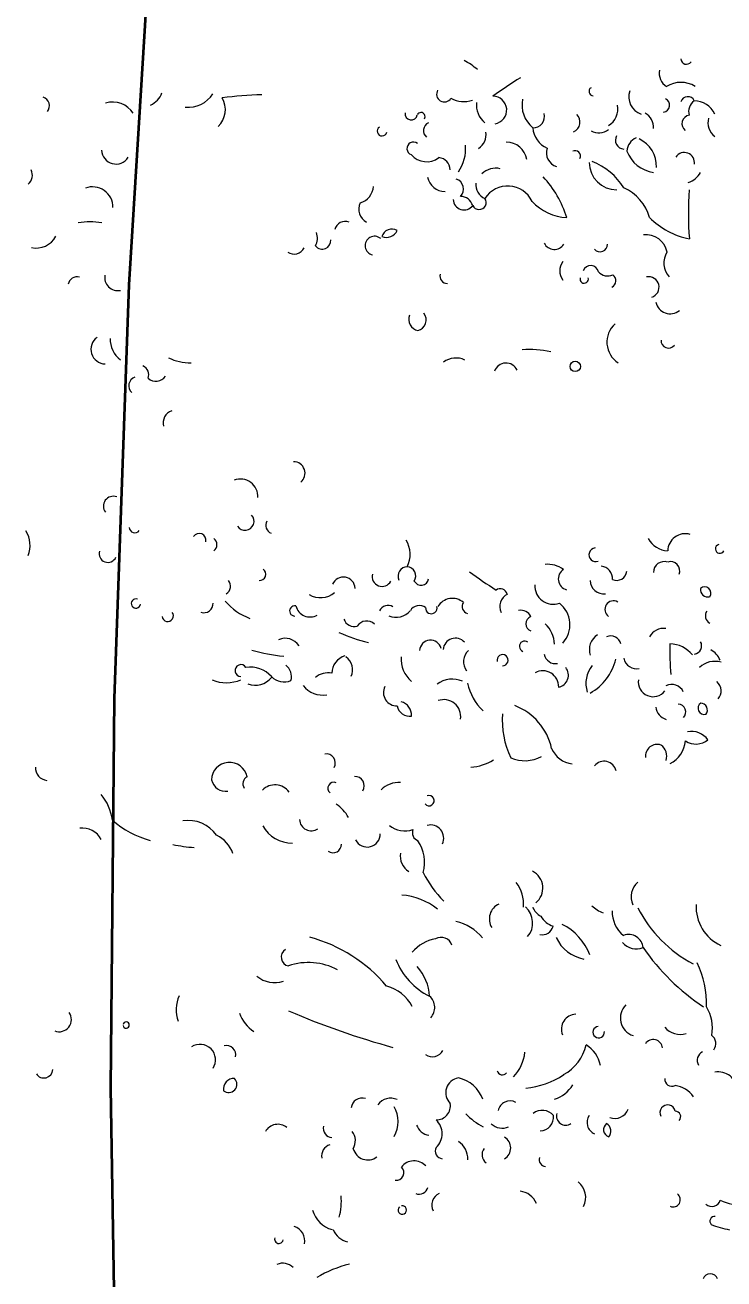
# Model space of a CAD drawing. Header units: millimetres. Extents: x 563604 to 809435, y 2337 to 1331933.
# Drawn here: x 738560 to 739323, y 1243788 to 1245157 of the extents above; entities that cross this region are included whole.
import ezdxf

# ---------------------------------------------------------------- set-up
doc = ezdxf.new("R2010")
doc.units = ezdxf.units.MM
for name, color, linetype, lineweight in [('A-ANNO-DIMS', 211, 'Continuous', 9), ('A-ANNO-DIMS-340', 211, 'Continuous', 9), ('DM CAI-1', 9, 'Continuous', 35), ('ks_caytram-1', 253, 'Continuous', 9), ('NCV_TKCS_HIEN TRANG_251226_dwg-1', 253, 'Continuous', 9)]:
    doc.layers.add(name, color=color, linetype=linetype, lineweight=lineweight)
doc.styles.add('Arial_2', font='arial_0.ttf', dxfattribs={"width": 0.9, "height": 1360})
doc.dimstyles.new('1_Dim_chi_tiet_khu_đất_1', dxfattribs={"dimscale": 304.8, "dimtxt": 1387.552784, "dimasz": 1.338583, "dimexe": 1.115486, "dimexo": 0.0625, "dimgap": 0.111549, "dimtad": 1, "dimdec": 0, "dimrnd": 5, "dimzin": 0, "dimdsep": 46, "dimtxsty": 'Arial_2', "dimblk1": 'OBLIQUE', "dimblk2": 'OBLIQUE', "dimsah": 1, "dimcen": 0.09, "dimdle": 1.115486, "dimazin": 0, "dimtfac": 1, "dimtdec": 4, "dimtix": 1, "dimtmove": 0, "dimatfit": 3, "dimfxl": 3.346457, "dimfxlon": 1, "dimtvp": 1, "dimtolj": 1, "dimtzin": 0, "dimarcsym": 2})

# ---------------------------------------------------------------- blocks, each defined once
blk = doc.blocks.new('NCV_TKCS_HIEN TRANG_251226_dwg_CX-2645538-TỔNG THỂ_HIỆN TRẠNG KHU ĐẤT')
at = {"layer": 'ks_caytram-1'}
blk.add_circle((723844.2, 1294640.3), 5.66, dxfattribs=at)
for centre, radius, start, end in [((723681, 1294898.3), 86.9, 49.6061, 61.2721), ((723965.8, 1294976.5), 6.21, 183.6601, 323.2101), ((724064.5, 1294504.8), 530.8, 121.8686, 125.7812), ((723953.3, 1294960.7), 17.4, 169.6981, 237.8311), ((723371.1, 1294946.2), 22.4, 293.7081, 341.5391), ((723701.2, 1294937.7), 8.53, 149.7621, 327.2941), ((723864.1, 1294940.6), 4.88, 123.4911, 264.8541), ((723922.8, 1294934.7), 20.1, 160.6951, 250.6951), ((723959.7, 1294920.9), 29.6, 58.2441, 122.0259), ((723259.9, 1294925), 9.74, 319.534, 72.627), ((723338.8, 1294902.5), 26.5, 32.4091, 107.2159), ((723421.4, 1294954.9), 31.6, 263.8771, 327.8131), ((723436.5, 1294920.7), 25.3, 313.3451, 30.6651), ((723516.7, 1294472.7), 464.6, 91.8395, 97.2283), ((723722.8, 1294961.3), 31.7, 242.8891, 286.4981), ((723760.9, 1294925.6), 24.7, 172.8581, 231.0141), ((723754.1, 1294920.3), 15.2, 279.1731, 89.5688), ((723818.4, 1294926), 32.4, 168.9711, 230.6071), ((723870.1, 1294921.4), 20.7, 299.7351, 12.0801), ((723939.7, 1294925.6), 7.64, 277.4181, 65.3591), ((723967.2, 1294927.1), 7.77, 24.9841, 164.0852), ((723982.5, 1294918.6), 14.4, 125.2501, 195.7141), ((723974.1, 1294905.7), 24.7, 24.445, 89.7772), ((723664.9, 1294916.3), 6.79, 171.0601, 350.2861), ((723675.6, 1294913.1), 4.5, 328.4171, 152.3601), ((723798.4, 1294913.1), 12.2, 267.2501, 16.7051), ((723837.9, 1294907.1), 11.5, 293.2851, 46.9681), ((723911.9, 1294901.4), 17.8, 355.9241, 60.4921), ((723970.4, 1294905.3), 9.57, 100.3261, 230.0821), ((724008.4, 1294906.5), 19.2, 165.0271, 232.1141), ((723633, 1294897.2), 5.23, 121.2501, 347.9461), ((723687.5, 1294897.8), 9.24, 113.2681, 230.7401), ((723824.2, 1294902.8), 26.4, 184.1001, 246.1541), ((723870.1, 1294913.1), 17.6, 240.7941, 306.2101), ((723667.3, 1294878.3), 7.1, 51.6591, 251.3911), ((723729.3, 1294893.1), 17.4, 302.4351, 10.5761), ((723768.7, 1294862.4), 22.9, 9.898, 89.6426), ((723897.6, 1294887.3), 9.57, 148.9121, 267.9581), ((723918.5, 1294873.9), 18, 116.0026, 174.8774), ((723899.6, 1294858.7), 33.4, 358.2001, 64.5971), ((723342.3, 1294877), 15.7, 182.1741, 327.9601), ((723681.8, 1294885.8), 22, 220.2121, 307.3771), ((723681.2, 1294877.7), 43.2, 324.6901, 5.4431), ((723828.7, 1294873.7), 16, 161.9831, 251.4191), ((723844, 1294870.1), 5.84, 334.0601, 116.2105), ((723934.8, 1294888.3), 36.5, 200.4711, 261.9441), ((723963.4, 1294862.8), 11.1, 351.5401, 146.2302), ((723694.1, 1294855), 13.4, 359.807, 85.4852), ((723757.2, 1294835.3), 21.5, 76.6041, 134.7135), ((723889.8, 1294863.5), 30.4, 180.6571, 269.6131), ((723836.3, 1294797.4), 71.8, 31.82, 68.476), ((723237.7, 1294849.3), 13.2, 310.7311, 25.3501), ((723701.5, 1294850.4), 18.9, 190.0731, 271.2531), ((723710.8, 1294834.1), 11.3, 314.018, 72.733), ((723726.6, 1294769.9), 113.2, 16.8731, 43.1951), ((723959.4, 1294864.6), 25, 289.4911, 330.3901), ((723316.7, 1294814.1), 22.3, 359.3041, 110.6981), ((723603.3, 1294838.5), 20.5, 286.8101, 355.2721), ((723751.8, 1294838.9), 16.4, 174.6291, 247.5671), ((723770.3, 1294807.7), 29.6, 25.8201, 146.9871), ((723877, 1294789.4), 50.2, 15.698, 66.099), ((724290.5, 1294807.2), 322.7, 175.3711, 184.8991), ((723623.9, 1294811.9), 16.2, 154.3931, 240.9281), ((723722.7, 1294823.1), 11.9, 182.7961, 322.4251), ((723719, 1294812.3), 13.6, 15.2611, 91.2716), ((723739.1, 1294819.4), 7.77, 206.6451, 34.1361), ((723838, 1294858.8), 56.1, 222.9891, 266.8791), ((723985.1, 1294862.2), 84.1, 224.7401, 258.9291), ((723314.1, 1294723.4), 74.8, 80.2478, 100.0224), ((723592.6, 1294787), 11.6, 67.6221, 165.7813), ((723644, 1294778.6), 11.7, 61.7421, 162.1313), ((723637.8, 1294793.9), 12.8, 246.9371, 336.9371), ((723255.1, 1294793.8), 24.3, 257.4351, 332.0831), ((723546.1, 1294780.3), 16.4, 329.4391, 22.0341), ((723567.6, 1294777.9), 9.45, 219.2561, 4.6181), ((723624.8, 1294772.2), 10.3, 48.3921, 258.7481), ((723821.3, 1294780.4), 12.3, 207.2921, 326.9511), ((723921.6, 1294760.9), 23.3, 10.2881, 97.0428), ((723537.1, 1294775.1), 12.1, 234.8761, 333.4651), ((723871.2, 1294774), 8.4, 223.4461, 358.8981), ((723963.7, 1294753.2), 22.6, 148.3451, 221.4511), ((723844.1, 1294744.7), 16.8, 143.4551, 216.8151), ((723861.1, 1294741.7), 8.76, 12.9891, 159.6509), ((723299.7, 1294728.4), 9.77, 74.4251, 170.7851), ((723344.3, 1294737.4), 14.3, 168.9781, 281.2901), ((723704.3, 1294738.9), 8, 165.2271, 270.7901), ((723854, 1294735.8), 4.6, 166.0991, 14.1711), ((723879.6, 1294752.2), 13.1, 220.4941, 295.5861), ((723880.9, 1294733.9), 7.74, 295.1151, 55.6251), ((723924.3, 1294726.8), 11.5, 287.6041, 100.7373), ((723947.8, 1294713.7), 15.9, 192.2461, 309.6661), ((723675, 1294691.8), 12.7, 159.6881, 256.7261), ((723669.4, 1294691.1), 11.9, 283.1661, 38.2241), ((723905.5, 1294666.8), 26.7, 131.8441, 237.4541), ((723330.9, 1294659), 16, 125.7541, 268.7211), ((723363.4, 1294669.6), 27.4, 177.3311, 233.8651), ((723946.1, 1294668.5), 8.16, 176.6441, 321.5521), ((723794.2, 1294547.7), 111.1, 77.9401, 94.1596), ((723367.8, 1294631.3), 10.3, 338.163, 67.345), ((723422.5, 1294693.8), 49.5, 242.5971, 272.0651), ((723713.8, 1294626.7), 22.8, 64.3971, 126.753), ((723768.5, 1294630.8), 13.2, 24.2401, 161.2368), ((723366.2, 1294619.2), 9.93, 109.5211, 228.1291), ((723385.9, 1294636.7), 12.6, 227.4551, 326.2371), ((723407.7, 1294578.6), 13.9, 109.0041, 195.1211), ((723536.4, 1294523.7), 12.5, 308.2941, 90.5566), ((723478.4, 1294498.4), 18.9, 355.8071, 111.5234), ((723339.3, 1294487.7), 10.8, 69.3311, 218.4331), ((723483.2, 1294471.3), 9.97, 214.1081, 42.4731), ((723219.6, 1294445.1), 28.8, 337.0901, 32.7071), ((723362.9, 1294465.1), 6.37, 187.1921, 319.6801), ((723515.4, 1294466.7), 9.38, 149.6881, 247.4511), ((723433.2, 1294450.6), 7.35, 346.6441, 148.387), ((723444.1, 1294445.6), 8.49, 308.0131, 52.2571), ((723634.8, 1294435), 29, 332.2401, 32.4351), ((723947, 1294465.4), 26.6, 209.6721, 266.0481), ((723964.4, 1294438.4), 19.2, 74.0371, 178.2873), ((724002.2, 1294441), 4.86, 103.6991, 336.1801), ((723333.4, 1294435.8), 9.56, 163.1231, 336.0341), ((723866.7, 1294434.6), 7.51, 95.8471, 290.4131), ((723499.4, 1294413.3), 6.71, 263.2711, 57.0341), ((723660.6, 1294411.4), 10.1, 90.8891, 206.1681), ((723659.8, 1294411.4), 10.1, 327.146, 86.2537), ((723814, 1294394.9), 29.3, 53.7571, 95.4655), ((723838.1, 1294408.2), 12.4, 122.9491, 254.3831), ((723871.4, 1294408.5), 13.6, 355.828, 84.9117), ((723941.4, 1294415.4), 11.8, 71.2971, 180.0476), ((723948.4, 1294417.2), 9.98, 337.0001, 108.2899), ((723457.7, 1294400.2), 9.7, 302.1641, 40.6121), ((723590.8, 1294397.5), 12.8, 1.9901, 157.669), ((723633.1, 1294411), 10.9, 166.4171, 331.3531), ((723675.7, 1294409.7), 8.34, 207.0431, 349.4861), ((724053.7, 1294856.9), 547.7, 233.5921, 237.2881), ((723875.7, 1294407.1), 15.3, 182.8551, 275.5871), ((723889.4, 1294417.9), 11.3, 246.7501, 353.0101), ((723565.7, 1294411.8), 24.1, 239.1891, 310.2281), ((723762.2, 1294389.4), 8.08, 16.1801, 124.1272), ((723777.1, 1294378.1), 15.3, 117.7041, 205.6981), ((723820.2, 1294400.7), 20.2, 177.0321, 289.4981), ((723985.7, 1294392.8), 6.75, 323.2321, 133.7702), ((723989.1, 1294396.7), 8.19, 173.3471, 283.6551), ((723364.1, 1294381.4), 5.06, 71.1531, 351.0461), ((723438.3, 1294381.4), 10.1, 251.0471, 2.9641), ((723508.5, 1294421.9), 60.1, 218.9571, 250.6901), ((723537.7, 1294373.3), 5.64, 78.7681, 270.0781), ((723554.4, 1294382.8), 16.1, 194.4601, 299.4121), ((723639.7, 1294369), 10.3, 59.6621, 154.8118), ((723673.8, 1294367.9), 11.3, 52.4641, 150.4221), ((723686.9, 1294376.5), 6.25, 176.2071, 14.4541), ((723709.9, 1294368.6), 18.4, 49.1831, 149.2685), ((723728.7, 1294378.1), 8.08, 146.1441, 254.0921), ((723808.7, 1294358.3), 29.7, 317.0891, 51.9791), ((723885.9, 1294375), 9.3, 59.3921, 235.4071), ((723398.8, 1294367.9), 6.25, 185.9931, 37.8841), ((723602.8, 1294368.3), 12.1, 198.7631, 284.9021), ((723648.3, 1294386.7), 20.4, 247.3711, 319.6871), ((723784.5, 1294361.3), 12.7, 27.3771, 99.7615), ((723798.5, 1294359.3), 8.3, 109.7901, 250.4801), ((723995.9, 1294368.1), 9.54, 147.8121, 240.5281), ((723656.3, 1294503), 168.6, 245.2771, 256.9421), ((723616.3, 1294349.9), 12.4, 46.4041, 147.2848), ((723790.7, 1294336.5), 30.7, 0.8811, 47.8441), ((723940.9, 1294336.3), 17.9, 82.7978, 150.6025), ((723527.2, 1294325.4), 18, 33.0031, 113.8683), ((723686, 1294329.4), 11.9, 14.0271, 177.1229), ((723713.2, 1294330), 13.5, 42.0011, 175.1374), ((723788.9, 1294334.5), 5.81, 52.9041, 249.2581), ((723878.9, 1294331), 19.3, 123.1131, 198.5781), ((723882.9, 1294334.4), 11.5, 14.1721, 112.9692), ((724199.5, 1294329.5), 252, 178.2301, 185.8591), ((723946.6, 1294304.4), 33, 38.946, 88.1935), ((723973.3, 1294335.2), 9.05, 277.6991, 29.4411), ((723537.6, 1294481), 157.5, 252.7511, 265.6101), ((723598.3, 1294304.8), 20.2, 106.5313, 178.9292), ((723583.5, 1294309), 17.3, 335.6511, 54.1051), ((723685.6, 1294320.7), 31.8, 175.5451, 229.9641), ((723738.5, 1294317.8), 16.4, 131.3341, 217.5141), ((723764.8, 1294319.5), 6.08, 267.4911, 195.4631), ((723822.7, 1294328.3), 12.6, 191.1201, 279.7591), ((723979.5, 1294309), 25.3, 24.8191, 59.4261), ((723478.8, 1294308.1), 6.52, 32.9401, 269.2231), ((723488.4, 1294279), 32.9, 43.5531, 97.1183), ((723518.8, 1294301.6), 15.3, 343.2831, 53.8571), ((723823.4, 1294303.1), 13.3, 281.4111, 38.4081), ((723886.2, 1294294.2), 30.4, 140.1541, 198.3451), ((723832, 1294334.1), 58.1, 299.5461, 346.4311), ((723911.1, 1294324), 13.9, 189.9671, 282.9241), ((723996.9, 1294293.3), 24.9, 74.5961, 132.4622), ((723463, 1294333), 38.2, 245.9451, 294.3251), ((723494.9, 1294314.1), 22, 247.6361, 321.8761), ((723526.1, 1294314.9), 19.2, 223.7991, 292.6951), ((723573.7, 1294284.8), 20.8, 77.9391, 130.4021), ((723710, 1294271), 27.8, 66.6371, 127.3194), ((723808.7, 1294290.5), 17.4, 358.7481, 118.8669), ((723929.3, 1294295.9), 16.3, 171.9501, 322.4551), ((723990.2, 1294286), 13.4, 318.5011, 48.5011), ((723568, 1294308), 26.6, 217.5961, 279.9311), ((723649.1, 1294284.1), 14.5, 152.8011, 272.0201), ((723781.8, 1294305.4), 56.3, 191.3431, 227.0361), ((723949.7, 1294279.4), 13.7, 23.5641, 117.8258), ((723663, 1294271.8), 13.5, 189.3691, 279.8261), ((723649.9, 1294259.3), 15.4, 357.0591, 74.285), ((723700.5, 1294257.8), 18.6, 352.0701, 109.6221), ((723754.8, 1294209.1), 65.1, 12.431, 69.042), ((723948.9, 1294270.7), 16.9, 188.9171, 250.9641), ((723956.6, 1294263), 8.4, 313.446, 88.8985), ((723985.2, 1294267), 6.84, 124.2221, 284.9351), ((723981.1, 1294265.1), 7.51, 320.637, 88.5199), ((723859.3, 1294253.9), 94.9, 175.7651, 205.5841), ((723971.1, 1294219.4), 22.3, 35.6531, 101.0142), ((723933.7, 1294214.8), 12.7, 70.9021, 186.6891), ((723928.9, 1294214.4), 15.3, 343.2821, 53.8571), ((723934.3, 1294233.9), 30.5, 296.6241, 355.0711), ((723976.1, 1294249.3), 21.4, 237.6251, 307.8511), ((723572.3, 1294207.4), 9.68, 329.0691, 100.5916), ((723789.3, 1294247.7), 38, 245.9091, 298.1801), ((723843.7, 1294233.6), 27.4, 202.6351, 263.8961), ((723267.9, 1294201.7), 13.5, 175.6181, 265.1261), ((723466.3, 1294188.1), 19.8, 11.9661, 178.1022), ((723726.8, 1294255.6), 53, 273.6991, 301.8701), ((723875.7, 1294195.6), 13.5, 13.3081, 140.1777), ((723462.2, 1294192.3), 16, 193.0481, 278.2051), ((723489.6, 1294184.5), 8.63, 117.3181, 212.4411), ((723580.4, 1294179.6), 6.59, 67.9911, 230.3501), ((723603.5, 1294182.4), 10.1, 326.7091, 93.0506), ((723651.3, 1294158.6), 27.3, 85.9307, 134.788), ((723285.2, 1294138), 53.6, 7.3591, 40.4111), ((723516, 1294164.1), 19.2, 36.3981, 135.075), ((723684.4, 1294166.1), 5.68, 220.2861, 111.9134), ((723560.1, 1294127.6), 41.5, 29.0731, 56.6171), ((723405.7, 1294220.6), 101.3, 228.3401, 255.1431), ((723421.5, 1294106.9), 37.5, 34.9171, 99.3755), ((723555.7, 1294146.1), 12.9, 183.3671, 303.7721), ((723305.8, 1294113.3), 22.8, 26.9521, 98.0272), ((723534.6, 1294156.2), 36.5, 208.8441, 270.6691), ((723658.1, 1294161.2), 28.1, 232.6241, 287.9141), ((723675.7, 1294131.2), 9.54, 159.5791, 249.5791), ((723686, 1294125), 14.5, 335.3041, 104.5768), ((723436.5, 1294262.6), 147.9, 257.4111, 266.6001), ((723435.9, 1294095.8), 36.5, 20.1721, 63.3641), ((723579.5, 1294118.2), 9.11, 233.6191, 3.2511), ((723616.8, 1294129.6), 14.2, 206.7601, 1.5821), ((723638.6, 1294098.9), 41, 343.9671, 34.6271), ((723672.1, 1294105.1), 19.1, 168.9411, 239.2541), ((723785.1, 1294140.9), 119.6, 206.4311, 224.9141), ((723750, 1294053.4), 37.7, 354.6631, 38.1271), ((723788.1, 1294070.6), 20.7, 308.4211, 62.9041), ((723926.9, 1294060.9), 21.6, 131.6041, 203.0581), ((723650.1, 1293994.7), 68.4, 50.42, 86.2468), ((723768.2, 1294036.9), 17.9, 114.5911, 211.8231), ((723774.7, 1294032.6), 23, 319.1621, 48.9991), ((723815.8, 1294057.1), 19.5, 201.6431, 241.8931), ((723886.9, 1294076.4), 35.1, 225.7041, 249.6231), ((724038.4, 1294112.8), 141, 206.8421, 242.3771), ((724023.1, 1294050.4), 46.9, 177.3551, 244.8431), ((723828.3, 1294052.5), 25.1, 210.0361, 250.6241), ((723917.6, 1294044.6), 33, 178.1941, 231.3241), ((723702.7, 1293983.3), 52, 39.4, 77.655), ((723808, 1294032), 12.4, 258.4701, 345.0161), ((723802.6, 1293975.8), 61.6, 20.6741, 63.5701), ((723509.8, 1293854.6), 168.3, 40.336, 74.696), ((723697.9, 1293974.1), 41.4, 98.742, 140.4807), ((723697.8, 1294004.5), 12.3, 18.4741, 120.6835), ((723861.2, 1294034.2), 41.8, 205.0691, 259.4511), ((723910.9, 1294023.5), 19.4, 219.7381, 292.4591), ((723902.6, 1294004.1), 15.8, 5.2321, 110.4862), ((723532.6, 1293995.2), 9.76, 122.0671, 259.4421), ((724121.5, 1294147.2), 247.7, 214.8751, 236.3751), ((723552.6, 1293921.5), 67.8, 61.9861, 108.7567), ((723717.8, 1294019.8), 74.8, 201.2751, 244.0161), ((723630.8, 1293948.9), 54.4, 3.8121, 41.4171), ((723880.5, 1293943.3), 107.2, 358.7291, 25.1831), ((723515.7, 1293997.7), 30.4, 230.1531, 288.3441), ((723444.1, 1293937.8), 36.1, 155.0621, 200.6261), ((723626.1, 1293919.8), 45.4, 28.277, 74.674), ((723674.4, 1293940.2), 16.3, 316.6211, 49.1011), ((723913.9, 1293928.7), 20.3, 135.3881, 251.1511), ((723949.8, 1293918), 44.3, 349.2701, 31.2501), ((723280.2, 1293927), 13.3, 248.3371, 36.1841), ((723512.5, 1293945.4), 36.9, 197.8061, 238.2131), ((723874, 1294733), 867.2, 246.7011, 254.6891), ((723845.3, 1293916.6), 16.2, 91.9021, 202.3211), ((723353.4, 1293921), 3.4, 189.5971, 170.6728), ((723869.8, 1293913.2), 6.26, 94.5351, 6.1261), ((723958.7, 1293932.9), 22.1, 220.6141, 287.7641), ((723434.2, 1293883), 16.9, 326.9851, 123.2853), ((723462.8, 1293888.3), 10.4, 348.1661, 102.1052), ((723807.6, 1293910.4), 49.7, 298.7871, 347.1141), ((723838.8, 1293870.5), 33.5, 11.1531, 59.1021), ((723929.4, 1293894.7), 10.4, 7.9321, 145.857), ((723986.7, 1293900.8), 11.1, 322.9421, 53.5861), ((723688.2, 1293899.3), 12.9, 234.2241, 332.5271), ((723745.4, 1293895), 43.8, 315.8571, 355.1651), ((723987.7, 1293882.5), 10.2, 115.0971, 210.9681), ((723263.5, 1293872.8), 9.64, 211.3951, 356.9481), ((723764.4, 1293872.2), 5.6, 190.8061, 324.4091), ((723471.3, 1293851), 11.7, 86.8721, 188.3771), ((723465.3, 1293856.4), 9.11, 231.5681, 43.6801), ((723719, 1293847.1), 16.4, 98.9551, 225.8251), ((723707.8, 1293826.2), 38.1, 21.052, 76.846), ((723782.9, 1293938.6), 86.7, 274.8551, 304.1321), ((723949.9, 1293862), 7.88, 175.3001, 294.9841), ((724000.6, 1293848.9), 20.9, 4.4521, 100.4297), ((723810.2, 1293875.2), 37, 287.8751, 328.1461), ((723949, 1293825.2), 30, 35.5931, 81.8178), ((723611.1, 1293829.5), 11.8, 71.2151, 174.5243), ((723642.4, 1293823.8), 17.3, 65.6381, 144.1192), ((723619, 1293815.6), 31.7, 329.3831, 30.8871), ((723692.3, 1293832.9), 15.5, 268.9551, 8.9421), ((723772.8, 1293825.3), 12.9, 60.8051, 169.867), ((723887.4, 1293834.6), 15.6, 249.0971, 339.0971), ((723945.1, 1293825.4), 8.41, 10.7311, 208.8471), ((723678.5, 1293802.3), 20.3, 312.1611, 48.1091), ((723776.6, 1293873), 71.4, 223.1021, 242.3581), ((723808.1, 1293811.3), 16.5, 41.4821, 127.3677), ((723805.3, 1293820.6), 15.2, 272.4851, 5.9571), ((723833.9, 1293822), 10.3, 166.3991, 302.7971), ((723870.7, 1293814.6), 13.6, 145.4381, 245.8801), ((723953.5, 1293821), 5.97, 317.0501, 91.1487), ((723519.2, 1293796.8), 15.8, 51.7491, 150.0899), ((723578.6, 1293807.9), 9.73, 164.8881, 267.4381), ((723586.3, 1293794.5), 17.6, 330.7941, 36.2101), ((723686.7, 1293817.3), 16.8, 199.0651, 261.5931), ((723764.4, 1293826.1), 17.7, 227.2221, 293.0321), ((723883.4, 1293806.7), 8.27, 126.2971, 251.4641), ((723873.4, 1293805.1), 9.7, 319.6571, 58.1051), ((723579.9, 1293777.9), 13, 107.5901, 189.4651), ((723704, 1293775.1), 22.7, 357.0911, 56.3091), ((723760.1, 1293786.8), 13.6, 300.2711, 59.9991), ((723617.5, 1293790.1), 16.4, 194.8131, 307.0991), ((723699.6, 1293783.4), 8.41, 152.4361, 265.0561), ((723753.5, 1293779.6), 11.2, 143.2261, 233.3051), ((723812.7, 1293774.3), 8.01, 164.8761, 262.7721), ((723648.5, 1293759.8), 8.4, 263.3281, 47.3901), ((723668.1, 1293755), 17.7, 43.3371, 141.7065), ((723834.1, 1293732.8), 21.5, 332.3011, 51.5061), ((723522.5, 1293728.8), 66.1, 344.4331, 4.9561), ((723673.2, 1293747), 10.6, 251.7001, 341.7001), ((723700.9, 1293724.4), 13.6, 113.1691, 208.2211), ((723781.8, 1293718.1), 21.5, 21.936, 84.5938), ((723951.2, 1293730.2), 7.8, 245.7841, 53.9721), ((723655.2, 1293719), 4.61, 132.4121, 100.9948), ((723993.5, 1293732.4), 9.52, 227.4011, 344.7601), ((724020, 1293759.7), 34.4, 239.8871, 286.1331), ((723586.5, 1293727), 30.5, 195.6471, 254.6221), ((723996.6, 1293706.8), 5.3, 83.2241, 223.9161), ((723532.4, 1293685.3), 16.3, 347.96, 73.241), ((723600.9, 1293706.8), 23.3, 203.2691, 255.7981), ((724029.5, 1293797.5), 101.4, 248.7051, 260.5171), ((723520.3, 1293687.1), 4.62, 161.3341, 350.8611), ((723524.6, 1293644.5), 16.4, 45.8251, 113.2053), ((723624.7, 1293542.2), 120.7, 103.0482, 121.4407), ((723991.8, 1293641.2), 8.26, 18.9571, 161.3135)]:
    blk.add_arc(centre, radius, start, end, dxfattribs=at)
blk = doc.blocks.new('NCV_TKCS_HIEN TRANG_251226_dwg-1595164-TỔNG THỂ_HIỆN TRẠNG KHU ĐẤT')
at = {"layer": 'DM CAI-1', "flags": 128}
blk.add_lwpolyline([(738659.9, 1243598.3), (738653.2, 1243996.5), (738657.2, 1244421.5), (738673.3, 1244873.2), (738702.8, 1245351.6), (738746.2, 1245854.6), (738800.8, 1246371.8), (738862.9, 1246890.8), (738929, 1247399.2), (738995.6, 1247884.3), (739058.9, 1248333.9), (739115.4, 1248735.4), (739161.6, 1249076.4)], dxfattribs=at)
blk.add_blockref('NCV_TKCS_HIEN TRANG_251226_dwg_CX-2645538-TỔNG THỂ_HIỆN TRẠNG KHU ĐẤT', (15316.7, -49856.1))
blk = doc.blocks.new('DIMBLOCK1-TỔNG THỂ_HIỆN TRẠNG KHU ĐẤT')
at = {"layer": 'A-ANNO-DIMS-340'}
for p, q in [((741408.5, 1206190.7), (721160, 1273417.7)), ((720281.4, 1272798), (721583.6, 1273190.2)), ((721258.1, 1273092.1), (720281.4, 1272798)), ((740333.8, 1206222.1), (741636, 1206614.3)), ((741310.4, 1206516.3), (740333.8, 1206222.1))]:
    blk.add_line(p, q, dxfattribs=at)
at = {"layer": 'A-ANNO-DIMS-340', "lineweight": 25}
for p, q in [((721258.1, 1273092.1), (721003.9, 1273228.6)), ((721258.1, 1273092.1), (721512.3, 1272955.6)), ((741310.4, 1206516.3), (741056.3, 1206652.8)), ((741310.4, 1206516.3), (741564.6, 1206379.8))]:
    blk.add_line(p, q, dxfattribs=at)
at = {"layer": 'A-ANNO-DIMS-340', "color": 0, "insert": (732330.2, 1242571.6), "char_height": 1360, "width": 5635.599, "attachment_point": 1, "rotation": 286.7621, "line_spacing_factor": 0.941778, "style": 'Arial_2'}
blk.add_mtext('69530', dxfattribs=at)
blk = doc.blocks.new('_Oblique')
at = {"color": 0, "linetype": 'ByBlock', "lineweight": -2}
blk.add_line((-0.5, -0.5), (0.5, 0.5), dxfattribs=at)

msp = doc.modelspace()

# ---------------------------------------------------------------- block references
at = {"layer": 'NCV_TKCS_HIEN TRANG_251226_dwg-1'}
msp.add_blockref('NCV_TKCS_HIEN TRANG_251226_dwg-1595164-TỔNG THỂ_HIỆN TRẠNG KHU ĐẤT', (0, 0), dxfattribs=at)

# ---------------------------------------------------------------- dimensions: what is measured, and where the dimension line sits
at = {"layer": 'A-ANNO-DIMS'}
dim = msp.add_linear_dim(base=(721258.1, 1273092.1), p1=(740333.8, 1206222.1), p2=(720281.4, 1272798), angle=286.7621, dimstyle='1_Dim_chi_tiet_khu_đất_1', override={"dimpost": '<>', "dimfxl": 69530.142663}, dxfattribs=at)
dim.commit()
dim.dimension.update_dxf_attribs({"geometry": 'DIMBLOCK1-TỔNG THỂ_HIỆN TRẠNG KHU ĐẤT', "text_midpoint": (731982.1, 1240014.4)})

doc.saveas('drawing.dxf')
